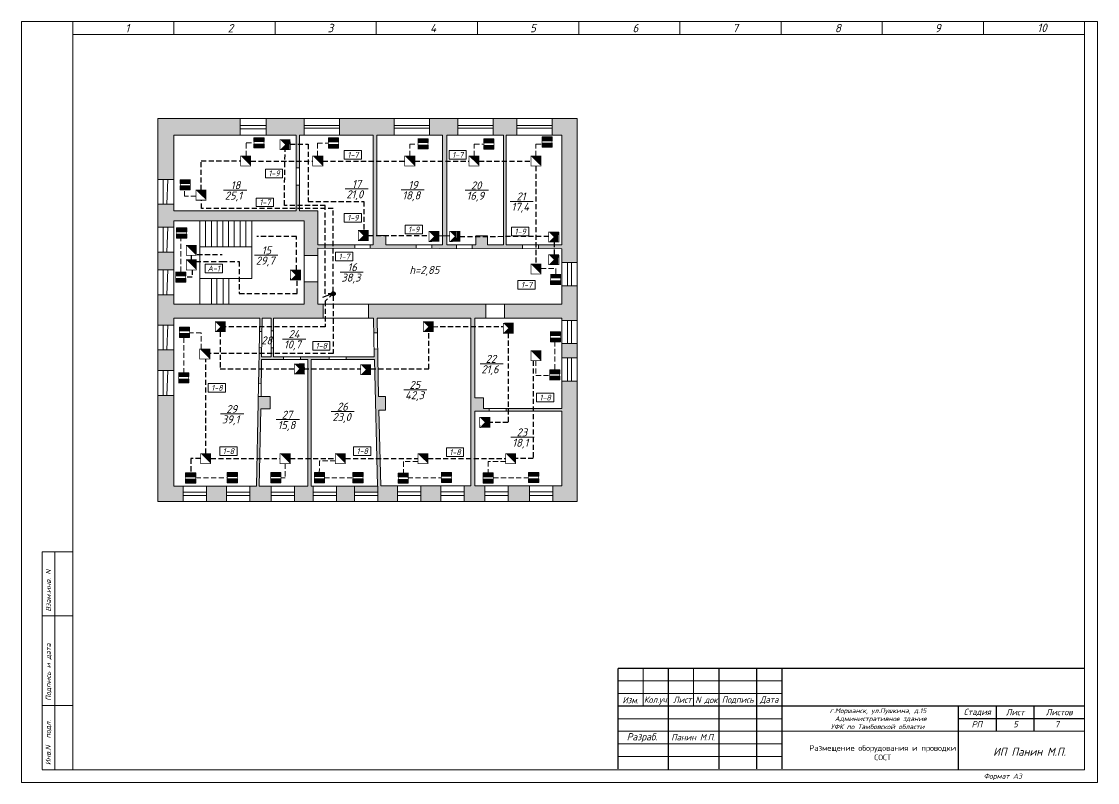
# Model space of a CAD drawing. Header units: inches. Extents: x 274 to 2125, y 393 to 1751.
# Drawn here: x 273.9 to 408.3, y 1162.3 to 1257.3 of the extents above; entities that cross this region are included whole.
import ezdxf

# ---------------------------------------------------------------- set-up
doc = ezdxf.new("R2010")
doc.units = ezdxf.units.IN
doc.header["$MEASUREMENT"] = 0
doc.linetypes.add('Caddy_Solid', pattern=[0])
doc.linetypes.add('HIDDEN2', pattern=[4.7625, 3.175, -1.5875])
doc.layers.get('0').transparency = 0.7
doc.layers.add('BLK_12_THHN', color=9, linetype='Continuous')
doc.layers.add('DESC', color=7, linetype='Continuous')
doc.styles.get("Standard").update_dxf_attribs({"font": 'GOST_Common Italic_0.ttf'})

# ---------------------------------------------------------------- blocks, each defined once
blk = doc.blocks.new('Объем')
at = {"const_width": 0.2}
blk.add_lwpolyline([(0, 0), (0, 3), (3, 3), (3, 0)], close=True, dxfattribs=at)
for points in [[(0.21, 2.94), (0.21, 0.09)], [(0.41, 2.94), (0.41, 0.09)], [(0.61, 2.94), (0.61, 0.09)], [(0.8, 2.94), (0.8, 0.09)], [(1.01, 2.94), (1.01, 0.09)], [(1.21, 2.94), (1.21, 0.09)], [(1.39, 1.52), (2.81, 2.97)], [(1.39, 2.94), (1.39, 0.09)], [(1.39, 1.48), (2.82, 0.03)], [(1.56, 2.93), (1.56, 1.76)], [(1.56, 0.09), (1.56, 1.25)], [(1.74, 0.06), (1.74, 1.05)], [(1.76, 2.94), (1.76, 1.94)], [(1.94, 2.95), (1.94, 2.15)], [(1.94, 0.06), (1.94, 0.87)], [(2.13, 2.93), (2.13, 2.33)], [(2.13, 0.05), (2.13, 0.66)], [(2.3, 2.93), (2.3, 2.52)], [(2.31, 0.06), (2.31, 0.48)], [(2.49, 2.94), (2.49, 2.7)], [(2.49, 0.07), (2.49, 0.29)]]:
    blk.add_lwpolyline(points, dxfattribs=at)
blk = doc.blocks.new('Звуковой')
blk.add_lwpolyline([(0.1, 2.9, 0, 4, 0), (1.5, 1.51, 4, 4, 0)], format="xyseb")
at = {"const_width": 0.2}
blk.add_lwpolyline([(0, 0), (0, 3), (3, 3), (3, 0)], close=True, dxfattribs=at)

msp = doc.modelspace()

# ---------------------------------------------------------------- hatches: boundary and pattern name
at = {"layer": 'BLK_12_THHN'}
h = msp.add_hatch(color=0, dxfattribs=at)
h.dxf.hatch_style = 1
h.paths.add_polyline_path([(312.54, 1223.23), (312.37, 1223.17), (312.39, 1223.09)])
h.paths.add_polyline_path([(312.34, 1223.25), (312.37, 1223.17), (312.54, 1223.23)])
h = msp.add_hatch(color=0, dxfattribs=at)
h.dxf.hatch_style = 1
h.paths.add_polyline_path([(313.03, 1223.3, 1), (312.53, 1223.3, 1)])
at = {"layer": 'DESC'}
h = msp.add_hatch(color=0, dxfattribs=at)
h.dxf.hatch_style = 1
h.paths.add_polyline_path([(301.18, 1245.17), (290.87, 1245.17), (290.87, 1237.58), (292.87, 1237.58), (292.87, 1243.11), (301.18, 1243.11)])
h.paths.add_polyline_path([(309.14, 1245.17), (304.42, 1245.17), (304.42, 1243.11), (308.15, 1243.11), (308.15, 1239.01), (308.56, 1239.01), (308.56, 1243.11), (309.14, 1243.11)])
h.paths.add_polyline_path([(320.39, 1245.17), (313.56, 1245.17), (313.56, 1243.11), (317.77, 1243.11), (317.77, 1229.4), (317.39, 1229.4), (317.39, 1228.98), (323.16, 1228.97), (323.16, 1229.4), (319.36, 1229.4), (319.36, 1230.57), (318.25, 1230.57), (318.25, 1243.11), (320.39, 1243.11)])
h.paths.add_polyline_path([(328.35, 1245.17), (324.81, 1245.17), (324.81, 1243.11), (326.44, 1243.11), (326.44, 1229.4), (325.1, 1229.4), (325.1, 1228.96), (328.19, 1228.96), (328.19, 1229.4), (326.97, 1229.4), (326.97, 1243.11), (328.35, 1243.11)])
h.paths.add_polyline_path([(335.71, 1245.17), (332.77, 1245.17), (332.77, 1243.11), (334.04, 1243.11), (334.04, 1229.4), (332.04, 1229.4), (332.04, 1230.54), (330.62, 1230.54), (330.62, 1229.4), (330.14, 1229.4), (330.14, 1228.95), (336.45, 1228.94), (336.45, 1229.4), (334.38, 1229.4), (334.38, 1243.11), (335.71, 1243.11)])
h.paths.add_polyline_path([(343.25, 1245.17), (340.12, 1245.17), (340.12, 1243.11), (341.33, 1243.11), (341.33, 1229.4), (338.42, 1229.4), (338.41, 1228.93), (341.33, 1228.93), (341.33, 1227.2), (343.25, 1227.2)])
h.paths.add_polyline_path([(343.25, 1224.3), (341.33, 1224.3), (341.33, 1222.02), (334.17, 1222.02), (334.17, 1220.24), (341.33, 1220.24), (341.33, 1219.98), (343.25, 1219.98)])
h.paths.add_polyline_path([(343.25, 1212.39), (341.33, 1212.39), (341.33, 1208.97), (334.4, 1208.97), (334.4, 1208.63), (341.33, 1208.63), (341.33, 1199.3), (340.23, 1199.3), (340.23, 1197.37), (343.25, 1197.37)])
h.paths.add_polyline_path([(337.32, 1199.3), (334.64, 1199.3), (334.64, 1197.37), (337.32, 1197.37)], flags=17)
h.paths.add_polyline_path([(331.72, 1199.3), (330.46, 1199.3), (330.46, 1208.63), (332.27, 1208.63), (332.27, 1208.97), (331.54, 1208.97), (331.54, 1210.31), (330.46, 1210.31), (330.46, 1220.24), (331.84, 1220.24), (331.84, 1222.02), (317.18, 1222.02), (317.18, 1220.24), (317.8, 1220.24), (317.85, 1218.41), (318.31, 1218.42), (318.28, 1220.24), (329.96, 1220.24), (329.96, 1199.3), (329.13, 1199.3), (329.13, 1197.37), (331.72, 1197.37)])
h.paths.add_polyline_path([(326.21, 1199.3), (323.75, 1199.3), (323.75, 1197.37), (326.21, 1197.37)], flags=17)
h.paths.add_polyline_path([(320.83, 1199.3), (318.72, 1199.3), (318.5, 1208.76), (319.31, 1208.76), (319.31, 1210.46), (318.46, 1210.46), (318.35, 1216.41), (317.89, 1216.4), (317.92, 1215.42), (314.4, 1215.42), (314.4, 1215.11), (317.96, 1215.11), (318.31, 1199.27), (315.44, 1199.27), (315.44, 1198.52), (318.36, 1198.52), (318.36, 1197.37), (320.83, 1197.37)])
h.paths.add_polyline_path([(315.44, 1199.27), (313.2, 1199.27), (313.2, 1197.37), (315.44, 1197.37)])
h.paths.add_polyline_path([(310.28, 1199.27), (310.03, 1199.27), (310.03, 1215.11), (312.26, 1215.11), (312.26, 1215.42), (308.71, 1215.42), (308.71, 1215.11), (309.62, 1215.11), (309.62, 1199.27), (307.94, 1199.27), (307.94, 1197.37), (310.28, 1197.37)])
h.paths.add_polyline_path([(305.03, 1199.27), (303.52, 1199.27), (303.74, 1208.94), (304.93, 1208.94), (304.93, 1210.46), (303.77, 1210.46), (303.41, 1210.46), (303.2, 1199.27), (302.36, 1199.27), (302.36, 1197.37), (305.03, 1197.37)])
h.paths.add_polyline_path([(299.44, 1199.27), (296.96, 1199.27), (296.96, 1197.37), (299.44, 1197.37)])
h.paths.add_polyline_path([(294.04, 1199.27), (292.87, 1199.27), (292.87, 1210.6), (290.87, 1210.6), (290.87, 1197.37), (294.04, 1197.37)])
h.paths.add_polyline_path([(292.87, 1216.28), (290.87, 1216.28), (290.87, 1213.71), (292.87, 1213.71)])
h.paths.add_polyline_path([(311.55, 1222.02), (310.85, 1222.02), (310.85, 1224.81), (309.17, 1224.81), (309.17, 1222.02), (292.87, 1222.02), (292.87, 1223.17), (290.87, 1223.17), (290.87, 1219.39), (292.87, 1219.39), (292.87, 1220.25), (303.6, 1220.25), (303.56, 1218.6), (303.88, 1218.6), (303.91, 1220.24), (305.04, 1220.24), (305.04, 1218.67), (305.32, 1218.67), (305.32, 1220.24), (311.55, 1220.24)])
h.paths.add_polyline_path([(292.87, 1228.51), (290.87, 1228.51), (290.87, 1226.28), (292.87, 1226.28)])
h.paths.add_polyline_path([(310.85, 1233.66), (308.56, 1233.66), (308.56, 1236.85), (308.15, 1236.85), (308.15, 1233.66), (292.87, 1233.66), (292.87, 1234.47), (290.87, 1234.47), (290.87, 1231.62), (292.87, 1231.62), (292.87, 1232.4), (309.17, 1232.4), (309.17, 1228.09), (310.85, 1228.09), (310.85, 1229), (315.48, 1228.99), (315.48, 1229.4), (310.85, 1229.4)])
at = {"layer": 'DESC', "lineweight": 15}
h = msp.add_hatch(color=0, dxfattribs=at)
h.dxf.hatch_style = 1
h.paths.add_polyline_path([(302.88, 1242), (302.88, 1241.53), (304.14, 1241.53), (304.14, 1242)])
h.paths.add_polyline_path([(304.14, 1242.32), (304.14, 1242.79), (302.88, 1242.79), (302.88, 1242.32)])
h = msp.add_hatch(color=0, dxfattribs=at)
h.dxf.hatch_style = 1
h.paths.add_polyline_path([(312.19, 1241.96), (312.19, 1241.5), (313.45, 1241.5), (313.45, 1241.96)])
h.paths.add_polyline_path([(313.45, 1242.29), (313.45, 1242.76), (312.19, 1242.76), (312.19, 1242.29)])
h = msp.add_hatch(color=0, dxfattribs=at)
h.dxf.hatch_style = 1
h.paths.add_polyline_path([(323.38, 1241.86), (323.38, 1241.4), (324.64, 1241.4), (324.64, 1241.86)])
h.paths.add_polyline_path([(324.64, 1242.19), (324.64, 1242.66), (323.38, 1242.66), (323.38, 1242.19)])
h = msp.add_hatch(color=0, dxfattribs=at)
h.dxf.hatch_style = 1
h.paths.add_polyline_path([(331.6, 1241.83), (331.6, 1241.37), (332.86, 1241.37), (332.86, 1241.83)])
h.paths.add_polyline_path([(332.86, 1242.16), (332.86, 1242.63), (331.6, 1242.63), (331.6, 1242.16)])
h = msp.add_hatch(color=0, dxfattribs=at)
h.dxf.hatch_style = 1
h.paths.add_polyline_path([(338.87, 1242.09), (338.87, 1241.62), (340.13, 1241.62), (340.13, 1242.09)])
h.paths.add_polyline_path([(340.13, 1242.42), (340.13, 1242.88), (338.87, 1242.88), (338.87, 1242.42)])
h = msp.add_hatch(color=0, dxfattribs=at)
h.dxf.hatch_style = 1
h.paths.add_polyline_path([(293.67, 1236.76), (293.67, 1236.29), (294.93, 1236.29), (294.93, 1236.76)])
h.paths.add_polyline_path([(294.93, 1237.09), (294.93, 1237.55), (293.67, 1237.55), (293.67, 1237.09)])
h = msp.add_hatch(color=0, dxfattribs=at)
h.dxf.hatch_style = 1
h.paths.add_polyline_path([(293.22, 1230.73), (293.22, 1230.26), (294.48, 1230.26), (294.48, 1230.73)])
h.paths.add_polyline_path([(294.48, 1231.05), (294.48, 1231.52), (293.22, 1231.52), (293.22, 1231.05)])
h = msp.add_hatch(color=0, dxfattribs=at)
h.dxf.hatch_style = 1
h.paths.add_polyline_path([(293.11, 1225.22), (293.11, 1224.75), (294.37, 1224.75), (294.37, 1225.22)])
h.paths.add_polyline_path([(294.37, 1225.54), (294.37, 1226.01), (293.11, 1226.01), (293.11, 1225.54)])
h = msp.add_hatch(color=0, dxfattribs=at)
h.dxf.hatch_style = 1
h.paths.add_polyline_path([(339.93, 1224.92), (339.93, 1224.45), (341.19, 1224.45), (341.19, 1224.92)])
h.paths.add_polyline_path([(341.19, 1225.24), (341.19, 1225.71), (339.93, 1225.71), (339.93, 1225.24)])
h = msp.add_hatch(color=0, dxfattribs=at)
h.dxf.hatch_style = 1
h.paths.add_polyline_path([(293.58, 1218.32), (293.58, 1217.85), (294.84, 1217.85), (294.84, 1218.32)])
h.paths.add_polyline_path([(294.84, 1218.65), (294.84, 1219.11), (293.58, 1219.11), (293.58, 1218.65)])
h = msp.add_hatch(color=0, dxfattribs=at)
h.dxf.hatch_style = 1
h.paths.add_polyline_path([(339.91, 1217.76), (339.91, 1217.3), (341.17, 1217.3), (341.17, 1217.76)])
h.paths.add_polyline_path([(341.17, 1218.09), (341.17, 1218.56), (339.91, 1218.56), (339.91, 1218.09)])
at = {"layer": 'DESC'}
h = msp.add_hatch(color=0, dxfattribs=at)
h.dxf.hatch_style = 1
h.paths.add_polyline_path([(306.59, 1215.42), (305.32, 1215.42), (305.32, 1216.56), (305.04, 1216.56), (305.04, 1215.42), (303.81, 1215.42), (303.83, 1216.56), (303.53, 1216.57), (303.44, 1212.12), (303.79, 1212.11), (303.81, 1215.11), (306.59, 1215.11)])
h = msp.add_hatch(color=0, dxfattribs=at)
h.dxf.hatch_style = 1
h.paths.add_polyline_path([(341.33, 1215.29), (343.25, 1215.29), (343.25, 1217.08), (341.33, 1217.08)])
at = {"layer": 'DESC', "lineweight": 15}
h = msp.add_hatch(color=0, dxfattribs=at)
h.dxf.hatch_style = 1
h.paths.add_polyline_path([(339.83, 1213), (339.83, 1212.53), (341.09, 1212.53), (341.09, 1213)])
h.paths.add_polyline_path([(341.09, 1213.32), (341.09, 1213.79), (339.83, 1213.79), (339.83, 1213.32)])
h = msp.add_hatch(color=0, dxfattribs=at)
h.dxf.hatch_style = 1
h.paths.add_polyline_path([(293.49, 1212.64), (293.49, 1212.17), (294.75, 1212.17), (294.75, 1212.64)])
h.paths.add_polyline_path([(294.75, 1212.96), (294.75, 1213.43), (293.49, 1213.43), (293.49, 1212.96)])
h = msp.add_hatch(color=0, dxfattribs=at)
h.dxf.hatch_style = 1
h.paths.add_polyline_path([(294.35, 1200.13), (294.35, 1199.66), (295.61, 1199.66), (295.61, 1200.13)])
h.paths.add_polyline_path([(295.61, 1200.45), (295.61, 1200.92), (294.35, 1200.92), (294.35, 1200.45)])
h = msp.add_hatch(color=0, dxfattribs=at)
h.dxf.hatch_style = 1
h.paths.add_polyline_path([(299.55, 1200.17), (299.55, 1199.7), (300.81, 1199.7), (300.81, 1200.17)])
h.paths.add_polyline_path([(300.81, 1200.49), (300.81, 1200.96), (299.55, 1200.96), (299.55, 1200.49)])
h = msp.add_hatch(color=0, dxfattribs=at)
h.dxf.hatch_style = 1
h.paths.add_polyline_path([(304.99, 1200.17), (304.99, 1199.7), (306.25, 1199.7), (306.25, 1200.17)])
h.paths.add_polyline_path([(306.25, 1200.49), (306.25, 1200.96), (304.99, 1200.96), (304.99, 1200.49)])
h = msp.add_hatch(color=0, dxfattribs=at)
h.dxf.hatch_style = 1
h.paths.add_polyline_path([(310.44, 1200.17), (310.44, 1199.7), (311.7, 1199.7), (311.7, 1200.17)])
h.paths.add_polyline_path([(311.7, 1200.49), (311.7, 1200.96), (310.44, 1200.96), (310.44, 1200.49)])
h = msp.add_hatch(color=0, dxfattribs=at)
h.dxf.hatch_style = 1
h.paths.add_polyline_path([(315.25, 1200.17), (315.25, 1199.7), (316.51, 1199.7), (316.51, 1200.17)])
h.paths.add_polyline_path([(316.51, 1200.49), (316.51, 1200.96), (315.25, 1200.96), (315.25, 1200.49)])
h = msp.add_hatch(color=0, dxfattribs=at)
h.dxf.hatch_style = 1
h.paths.add_polyline_path([(320.9, 1200.12), (320.9, 1199.65), (322.16, 1199.65), (322.16, 1200.12)])
h.paths.add_polyline_path([(322.16, 1200.44), (322.16, 1200.91), (320.9, 1200.91), (320.9, 1200.44)])
h = msp.add_hatch(color=0, dxfattribs=at)
h.dxf.hatch_style = 1
h.paths.add_polyline_path([(326.3, 1200.2), (326.3, 1199.73), (327.56, 1199.73), (327.56, 1200.2)])
h.paths.add_polyline_path([(327.56, 1200.52), (327.56, 1200.99), (326.3, 1200.99), (326.3, 1200.52)])
h = msp.add_hatch(color=0, dxfattribs=at)
h.dxf.hatch_style = 1
h.paths.add_polyline_path([(331.51, 1200.13), (331.51, 1199.66), (332.77, 1199.66), (332.77, 1200.13)])
h.paths.add_polyline_path([(332.77, 1200.45), (332.77, 1200.92), (331.51, 1200.92), (331.51, 1200.45)])
h = msp.add_hatch(color=0, dxfattribs=at)
h.dxf.hatch_style = 1
h.paths.add_polyline_path([(337.19, 1200.2), (337.19, 1199.73), (338.45, 1199.73), (338.45, 1200.2)])
h.paths.add_polyline_path([(338.45, 1200.52), (338.45, 1200.99), (337.19, 1200.99), (337.19, 1200.52)])

# ---------------------------------------------------------------- linework, layer by layer
at = {"layer": 'BLK_12_THHN', "color": 0, "lineweight": 15}
for p, q in [((290.87, 1245.17), (343.25, 1245.17)), ((290.87, 1197.37), (290.87, 1245.17)), ((301.18, 1245.17), (301.18, 1243.11)), ((304.42, 1245.17), (304.42, 1243.11)), ((309.14, 1245.17), (309.14, 1243.11)), ((313.56, 1245.17), (313.56, 1243.11)), ((320.39, 1245.17), (320.39, 1243.11)), ((324.81, 1245.17), (324.81, 1243.11)), ((328.35, 1245.17), (328.35, 1243.11)), ((332.77, 1245.17), (332.77, 1243.11)), ((335.71, 1245.17), (335.71, 1243.11)), ((340.12, 1245.17), (340.12, 1243.11)), ((343.25, 1245.17), (343.25, 1197.37)), ((301.18, 1244.31), (304.42, 1244.31)), ((301.18, 1243.91), (304.42, 1243.91)), ((309.14, 1244.32), (313.56, 1244.32)), ((309.14, 1243.98), (313.56, 1243.98)), ((320.39, 1244.32), (324.81, 1244.32)), ((320.39, 1243.98), (324.81, 1243.98)), ((328.35, 1244.32), (332.77, 1244.32)), ((328.35, 1243.98), (332.77, 1243.98)), ((335.71, 1244.32), (340.12, 1244.32)), ((335.71, 1243.98), (340.12, 1243.98)), ((292.87, 1243.11), (308.15, 1243.11)), ((292.87, 1233.66), (292.87, 1243.11)), ((308.15, 1243.11), (308.15, 1233.66)), ((308.56, 1243.11), (308.56, 1233.66)), ((317.77, 1243.11), (308.56, 1243.11)), ((317.77, 1229.4), (317.77, 1243.11)), ((318.25, 1243.11), (318.25, 1230.57)), ((326.44, 1243.11), (318.25, 1243.11)), ((326.44, 1229.4), (326.44, 1243.11)), ((326.97, 1243.11), (326.97, 1229.4)), ((334.04, 1243.11), (326.97, 1243.11)), ((334.04, 1229.4), (334.04, 1243.11)), ((334.38, 1243.11), (334.38, 1229.4)), ((341.33, 1243.11), (334.38, 1243.11)), ((341.33, 1229.4), (341.33, 1243.11)), ((308.15, 1239.01), (308.56, 1239.01)), ((290.87, 1237.58), (292.87, 1237.58)), ((291.53, 1237.58), (291.53, 1234.47)), ((292.11, 1237.58), (292.01, 1234.47)), ((308.15, 1236.85), (308.56, 1236.85)), ((290.87, 1234.47), (292.87, 1234.47)), ((308.15, 1233.66), (292.87, 1233.66)), ((308.56, 1233.66), (310.85, 1233.66)), ((310.85, 1233.66), (310.85, 1229.4)), ((290.87, 1231.62), (292.87, 1231.62)), ((291.53, 1231.62), (291.53, 1228.51)), ((292.11, 1231.62), (292.01, 1228.51)), ((292.87, 1232.4), (309.17, 1232.4)), ((292.87, 1222.02), (292.87, 1232.4)), ((296.12, 1232.4), (296.12, 1222.02)), ((296.85, 1232.4), (296.85, 1229.17)), ((297.59, 1232.4), (297.59, 1229.17)), ((298.3, 1232.4), (298.3, 1229.17)), ((299.01, 1232.4), (299.01, 1229.17)), ((299.72, 1232.4), (299.72, 1229.17)), ((300.43, 1232.4), (300.43, 1229.17)), ((301.16, 1232.4), (301.16, 1229.17)), ((301.85, 1232.4), (301.85, 1229.17)), ((302.64, 1232.4), (302.64, 1225.22)), ((309.17, 1232.4), (309.17, 1222.02)), ((318.25, 1230.57), (319.36, 1230.57)), ((319.36, 1230.57), (319.36, 1229.4)), ((330.62, 1229.4), (330.62, 1230.54)), ((330.62, 1230.54), (332.04, 1230.54)), ((332.04, 1230.54), (332.04, 1229.4)), ((290.87, 1228.51), (292.87, 1228.51)), ((296.12, 1229.17), (302.64, 1229.17)), ((310.85, 1229.4), (317.77, 1229.4)), ((310.85, 1229), (310.85, 1222.02)), ((341.33, 1228.93), (310.85, 1229)), ((315.48, 1229.4), (315.48, 1228.99)), ((317.39, 1229.4), (317.39, 1228.98)), ((319.36, 1229.4), (326.44, 1229.4)), ((323.16, 1229.4), (323.16, 1228.97)), ((325.1, 1229.4), (325.1, 1228.96)), ((326.97, 1229.4), (330.62, 1229.4)), ((328.19, 1229.4), (328.19, 1228.96)), ((330.14, 1229.4), (330.14, 1228.95)), ((332.04, 1229.4), (334.04, 1229.4)), ((334.38, 1229.4), (341.33, 1229.4)), ((336.45, 1229.4), (336.45, 1228.94)), ((338.42, 1229.4), (338.41, 1228.93)), ((341.33, 1222.02), (341.33, 1228.93)), ((309.17, 1228.09), (310.85, 1228.09)), ((341.33, 1227.2), (343.25, 1227.2)), ((342.04, 1227.2), (342.04, 1224.3)), ((342.55, 1227.2), (342.55, 1224.3)), ((290.87, 1226.28), (292.87, 1226.28)), ((291.53, 1226.28), (291.53, 1223.17)), ((292.11, 1226.28), (292.01, 1223.17)), ((302.64, 1225.22), (296.12, 1225.22)), ((297.59, 1225.22), (297.59, 1222.02)), ((298.26, 1225.22), (298.26, 1222.02)), ((299.02, 1225.22), (299.02, 1222.02)), ((299.73, 1225.22), (299.73, 1222.02)), ((310.85, 1224.81), (309.17, 1224.81)), ((290.87, 1223.17), (292.87, 1223.17)), ((341.33, 1224.3), (343.25, 1224.3)), ((309.17, 1222.02), (292.87, 1222.02)), ((310.85, 1222.02), (341.33, 1222.02)), ((311.55, 1222.02), (311.55, 1220.24)), ((317.18, 1222.02), (317.18, 1220.24)), ((331.84, 1222.02), (331.84, 1220.24)), ((334.17, 1222.02), (334.17, 1220.24)), ((290.87, 1219.39), (292.87, 1219.39)), ((291.53, 1219.39), (291.53, 1216.28)), ((292.11, 1219.39), (292.01, 1216.28)), ((303.6, 1220.25), (292.87, 1220.25)), ((292.87, 1220.25), (292.87, 1199.27)), ((303.2, 1199.27), (303.6, 1220.25)), ((303.81, 1215.42), (303.91, 1220.24)), ((303.91, 1220.24), (305.04, 1220.24)), ((305.04, 1220.24), (305.04, 1215.42)), ((305.32, 1220.24), (305.32, 1215.42)), ((317.8, 1220.24), (305.32, 1220.24)), ((317.92, 1215.42), (317.8, 1220.24)), ((318.28, 1220.24), (329.96, 1220.24)), ((318.46, 1210.46), (318.28, 1220.24)), ((329.96, 1220.24), (329.96, 1199.3)), ((330.46, 1220.24), (341.33, 1220.24)), ((330.46, 1210.31), (330.46, 1220.24)), ((341.33, 1220.24), (341.33, 1208.97)), ((341.33, 1219.98), (343.25, 1219.98)), ((342.04, 1219.98), (342.04, 1217.08)), ((342.55, 1219.98), (342.55, 1217.08)), ((303.56, 1218.6), (303.88, 1218.6)), ((305.04, 1218.67), (305.32, 1218.67)), ((317.85, 1218.41), (318.31, 1218.42)), ((303.53, 1216.57), (303.83, 1216.56)), ((305.04, 1216.56), (305.32, 1216.56)), ((317.89, 1216.4), (318.35, 1216.41)), ((341.33, 1217.08), (343.25, 1217.08)), ((290.87, 1216.28), (292.87, 1216.28)), ((303.77, 1210.46), (303.81, 1215.11)), ((305.04, 1215.42), (303.81, 1215.42)), ((303.81, 1215.11), (309.62, 1215.11)), ((305.32, 1215.42), (317.92, 1215.42)), ((306.59, 1215.42), (306.59, 1215.11)), ((308.71, 1215.42), (308.71, 1215.11)), ((309.62, 1215.11), (309.62, 1199.27)), ((310.03, 1215.11), (310.03, 1199.27)), ((317.96, 1215.11), (310.03, 1215.11)), ((312.26, 1215.42), (312.26, 1215.11)), ((314.4, 1215.42), (314.4, 1215.11)), ((318.31, 1199.27), (317.96, 1215.11)), ((341.33, 1215.29), (343.25, 1215.29)), ((342.04, 1215.29), (342.04, 1212.39)), ((342.55, 1215.29), (342.55, 1212.39)), ((290.87, 1213.71), (292.87, 1213.71)), ((291.53, 1213.71), (291.53, 1210.6)), ((292.11, 1213.71), (292.01, 1210.6)), ((341.33, 1212.39), (343.25, 1212.39)), ((303.77, 1212.11), (303.44, 1212.12)), ((290.87, 1210.6), (292.87, 1210.6)), ((303.77, 1210.46), (303.41, 1210.46)), ((304.93, 1210.46), (303.77, 1210.46)), ((304.93, 1208.94), (304.93, 1210.46)), ((319.31, 1210.46), (318.46, 1210.46)), ((319.31, 1208.76), (319.31, 1210.46)), ((331.54, 1210.31), (330.46, 1210.31)), ((331.54, 1208.97), (331.54, 1210.31)), ((303.52, 1199.27), (303.74, 1208.94)), ((303.74, 1208.94), (304.93, 1208.94)), ((318.72, 1199.3), (318.5, 1208.76)), ((318.5, 1208.76), (319.31, 1208.76)), ((330.46, 1208.63), (341.33, 1208.63)), ((330.46, 1199.3), (330.46, 1208.63)), ((341.33, 1208.97), (331.54, 1208.97)), ((332.27, 1208.97), (332.27, 1208.63)), ((334.4, 1208.97), (334.4, 1208.63)), ((341.33, 1208.63), (341.33, 1199.3)), ((292.87, 1199.27), (303.2, 1199.27)), ((294.04, 1199.27), (294.04, 1197.37)), ((296.96, 1199.27), (296.96, 1197.37)), ((299.44, 1199.27), (299.44, 1197.37)), ((302.36, 1199.27), (302.36, 1197.37)), ((309.62, 1199.27), (303.52, 1199.27)), ((305.03, 1199.27), (305.03, 1197.37)), ((307.94, 1199.27), (307.94, 1197.37)), ((310.03, 1199.27), (318.31, 1199.27)), ((310.28, 1199.27), (310.28, 1197.37)), ((313.2, 1199.27), (313.2, 1197.37)), ((315.44, 1199.27), (315.44, 1197.37)), ((318.36, 1199.27), (318.36, 1197.37)), ((329.96, 1199.3), (318.72, 1199.3)), ((320.83, 1199.3), (320.83, 1197.4)), ((323.75, 1199.3), (323.75, 1197.37)), ((326.21, 1199.3), (326.21, 1197.37)), ((329.13, 1199.3), (329.13, 1197.4)), ((341.33, 1199.3), (330.46, 1199.3)), ((331.72, 1199.3), (331.72, 1197.4)), ((334.64, 1199.3), (334.64, 1197.37)), ((337.32, 1199.3), (337.32, 1197.37)), ((340.23, 1199.3), (340.23, 1197.4)), ((294.04, 1198.52), (296.96, 1198.52)), ((294.04, 1198.09), (296.96, 1198.09)), ((299.44, 1198.52), (302.36, 1198.52)), ((299.44, 1198.09), (302.36, 1198.09)), ((305.03, 1198.52), (307.94, 1198.52)), ((305.03, 1198.09), (307.94, 1198.09)), ((310.28, 1198.52), (313.2, 1198.52)), ((310.28, 1198.09), (313.2, 1198.09)), ((315.44, 1198.52), (318.36, 1198.52)), ((315.44, 1198.09), (318.36, 1198.09)), ((320.83, 1198.55), (323.75, 1198.55)), ((320.83, 1198.12), (323.75, 1198.12)), ((326.21, 1198.55), (329.13, 1198.55)), ((326.21, 1198.12), (329.13, 1198.12)), ((331.72, 1198.55), (334.64, 1198.55)), ((331.72, 1198.12), (334.64, 1198.12)), ((337.32, 1198.55), (340.23, 1198.55)), ((337.32, 1198.12), (340.23, 1198.12)), ((343.25, 1197.37), (290.87, 1197.37))]:
    msp.add_line(p, q, dxfattribs=at)
at = {"layer": 'BLK_12_THHN', "color": 0, "linetype": 'HIDDEN2', "ltscale": 0.2}
for p, q in [((307.41, 1241.98), (309.65, 1241.98)), ((309.65, 1241.98), (309.65, 1234.83)), ((306.68, 1234.34), (306.78, 1241.3)), ((296.28, 1236.25), (296.28, 1239.9)), ((296.28, 1239.9), (301.23, 1239.9)), ((302.49, 1239.88), (310.23, 1239.88)), ((311.49, 1239.88), (321.73, 1239.88)), ((322.99, 1239.88), (329.74, 1239.88)), ((331, 1239.88), (337.48, 1239.88)), ((338.11, 1239.25), (338.11, 1227.02)), ((296.35, 1233.94), (296.35, 1234.99)), ((312.78, 1233.94), (296.35, 1233.94)), ((311.8, 1234.34), (306.68, 1234.34)), ((309.65, 1234.83), (316.6, 1234.83)), ((311.8, 1223.3), (311.8, 1234.34)), ((312.78, 1223.55), (312.78, 1233.94)), ((316.6, 1234.83), (316.61, 1231.21)), ((308.2, 1230.47), (303.24, 1230.47)), ((308.2, 1226.25), (308.2, 1230.47)), ((317.18, 1230.58), (324.75, 1230.57)), ((328.6, 1230.46), (339.71, 1230.49)), ((340.38, 1229.77), (340.38, 1228.16)), ((295.62, 1227.34), (298.91, 1227.34)), ((295.81, 1228.22), (298.91, 1228.22)), ((298.91, 1227.34), (301.05, 1227.34)), ((301.05, 1227.34), (301.05, 1223.34)), ((295.18, 1226.28), (295.18, 1225.38)), ((295.18, 1225.38), (294.37, 1225.38)), ((308.29, 1223.34), (308.29, 1225.02)), ((301.05, 1223.34), (308.29, 1223.34)), ((312.78, 1223.3), (311.8, 1223.3)), ((312.78, 1223.3), (311.8, 1222.39)), ((312.78, 1223.05), (312.78, 1215.82)), ((311.8, 1222.39), (311.8, 1219.18)), ((311.8, 1219.18), (299.31, 1219.16)), ((325.21, 1219.19), (334.02, 1219.21)), ((298.68, 1218.55), (298.68, 1213.91)), ((324.72, 1213.92), (324.71, 1218.55)), ((334.62, 1218.4), (334.62, 1207.23)), ((296.86, 1203.34), (296.86, 1215.14)), ((312.78, 1215.82), (297.38, 1215.82)), ((298.68, 1213.91), (307.94, 1213.91)), ((309.11, 1213.92), (316.22, 1213.93)), ((317.48, 1213.92), (324.72, 1213.92)), ((337.78, 1214.93), (337.78, 1202.71)), ((334.62, 1207.23), (332.36, 1207.23)), ((296.23, 1202.71), (294.98, 1202.71)), ((294.98, 1202.71), (294.98, 1200.92)), ((297.49, 1202.71), (306.15, 1202.71)), ((307.41, 1202.71), (313.05, 1202.71)), ((314.31, 1202.71), (323.36, 1202.71)), ((324.62, 1202.71), (334.33, 1202.71)), ((337.78, 1202.71), (335.59, 1202.71))]:
    msp.add_line(p, q, dxfattribs=at)
at = {"layer": 'BLK_12_THHN', "color": 0}
for p, q in [((295.05, 1228.09), (295.05, 1227.54)), ((312.54, 1223.23), (311.43, 1222.85)), ((312.54, 1223.23), (312.34, 1223.25)), ((312.39, 1223.09), (312.34, 1223.25)), ((312.54, 1223.23), (312.39, 1223.09))]:
    msp.add_line(p, q, dxfattribs=at)
msp.add_circle((312.78, 1223.3), 0.249, dxfattribs=at)
at = {"layer": 'DESC', "linetype": 'Caddy_Solid', "lineweight": 15}
for p, q in [((280.25, 1255.7), (280.25, 1257.3)), ((292.89, 1255.7), (292.89, 1257.3)), ((305.53, 1255.7), (305.53, 1257.3)), ((318.17, 1255.7), (318.17, 1257.3)), ((330.81, 1255.7), (330.81, 1257.3)), ((343.45, 1255.7), (343.45, 1257.3)), ((356.09, 1255.7), (356.09, 1257.3)), ((368.73, 1255.7), (368.73, 1257.3)), ((381.37, 1255.7), (381.37, 1257.3)), ((394.01, 1255.7), (394.01, 1257.3)), ((406.65, 1255.7), (406.65, 1257.3)), ((280.25, 1255.68), (406.65, 1255.68)), ((280.25, 1255.68), (280.25, 1163.86)), ((406.65, 1255.68), (406.65, 1163.86)), ((276.41, 1163.88), (276.41, 1191.08)), ((276.41, 1191.08), (280.25, 1191.08)), ((278.01, 1191.08), (278.01, 1163.88)), ((276.41, 1183.06), (280.25, 1183.06)), ((276.41, 1171.88), (280.25, 1171.88)), ((406.65, 1163.86), (276.41, 1163.86))]:
    msp.add_line(p, q, dxfattribs=at)
at = {"layer": 'DESC', "color": 0, "linetype": 'HIDDEN2', "lineweight": 15, "ltscale": 0.2}
for p, q in [((301.93, 1240.51), (301.93, 1242.14)), ((301.93, 1242.14), (302.82, 1242.14)), ((310.81, 1240.51), (310.81, 1242.12)), ((310.81, 1242.12), (312.12, 1242.12)), ((322.35, 1240.51), (322.35, 1242)), ((322.35, 1242), (323.32, 1242)), ((330.41, 1240.51), (330.41, 1241.97)), ((330.41, 1241.97), (331.54, 1241.97)), ((338.11, 1240.51), (338.11, 1241.97)), ((338.11, 1241.97), (339.25, 1241.97)), ((294.23, 1235.48), (294.23, 1236.23)), ((295.65, 1235.48), (294.23, 1235.48)), ((293.75, 1226.06), (293.75, 1230.21)), ((338.74, 1226.44), (340.59, 1226.44)), ((340.59, 1226.44), (340.59, 1225.75)), ((294.11, 1217.82), (294.11, 1213.45)), ((296.29, 1218.43), (294.82, 1218.43)), ((296.29, 1216.4), (296.29, 1218.43)), ((340.47, 1213.87), (340.47, 1217.27)), ((338.11, 1214.93), (338.11, 1213.1)), ((338.11, 1213.1), (339.84, 1213.1)), ((306.77, 1202.08), (306.77, 1200.33)), ((311.06, 1202.44), (311.05, 1200.95)), ((313.05, 1202.44), (311.06, 1202.44)), ((323.36, 1202.33), (321.56, 1202.33)), ((321.56, 1202.33), (321.56, 1200.95)), ((334.33, 1202.35), (332.15, 1202.35)), ((332.15, 1202.35), (332.15, 1200.95)), ((295.63, 1200.33), (299.55, 1200.33)), ((306.77, 1200.33), (306.27, 1200.33)), ((311.67, 1200.32), (315.27, 1200.32)), ((322.11, 1200.32), (326.25, 1200.32)), ((332.79, 1200.32), (337.11, 1200.32))]:
    msp.add_line(p, q, dxfattribs=at)
at = {"layer": 'DESC', "color": 0, "lineweight": 15}
for p, q in [((299.09, 1236.24), (301.98, 1236.24)), ((314.26, 1236.4), (317.15, 1236.4)), ((321.26, 1236.27), (324.15, 1236.27)), ((329.28, 1236.22), (332.17, 1236.22)), ((334.89, 1234.84), (337.78, 1234.84)), ((326.01, 1230.55), (327.34, 1230.55)), ((302.96, 1228.12), (305.85, 1228.12)), ((313.64, 1226), (316.53, 1226)), ((306.47, 1217.65), (309.36, 1217.65)), ((331.13, 1214.55), (334.02, 1214.55)), ((321.6, 1211.31), (324.49, 1211.31)), ((298.72, 1208.29), (301.61, 1208.29)), ((312.53, 1208.58), (315.42, 1208.58)), ((305.68, 1207.58), (308.57, 1207.58)), ((334.99, 1205.37), (337.88, 1205.37))]:
    msp.add_line(p, q, dxfattribs=at)
at = {"layer": 'DESC', "color": 7, "lineweight": 15}
for p, q in [((351.51, 1176.53), (351.51, 1171.8)), ((357.81, 1176.53), (357.81, 1171.8)), ((348.36, 1174.95), (368.83, 1174.95)), ((348.36, 1173.38), (368.83, 1173.38)), ((348.36, 1170.23), (368.83, 1170.23)), ((348.36, 1168.65), (368.83, 1168.65)), ((368.83, 1168.65), (406.63, 1168.65)), ((348.36, 1167.08), (368.83, 1167.08)), ((348.36, 1165.5), (368.83, 1165.5))]:
    msp.add_line(p, q, dxfattribs=at)
at = {"layer": 'DESC', "lineweight": 15}
msp.add_lwpolyline([(273.85, 1162.26), (408.25, 1162.26), (408.25, 1257.3), (273.85, 1257.3)], close=True, dxfattribs=at)
at = {"layer": 'DESC', "color": 0, "lineweight": 15, "const_width": 0.084}
for points in [[(302.88, 1242.79), (304.14, 1242.79), (304.14, 1241.53), (302.88, 1241.53), (302.88, 1242.79)], [(312.19, 1242.76), (313.45, 1242.76), (313.45, 1241.5), (312.19, 1241.5), (312.19, 1242.76)], [(323.38, 1242.66), (324.64, 1242.66), (324.64, 1241.4), (323.38, 1241.4), (323.38, 1242.66)], [(331.6, 1242.63), (332.86, 1242.63), (332.86, 1241.37), (331.6, 1241.37), (331.6, 1242.63)], [(338.87, 1242.88), (340.13, 1242.88), (340.13, 1241.62), (338.87, 1241.62), (338.87, 1242.88)], [(293.67, 1237.55), (294.93, 1237.55), (294.93, 1236.29), (293.67, 1236.29), (293.67, 1237.55)], [(293.22, 1231.52), (294.48, 1231.52), (294.48, 1230.26), (293.22, 1230.26), (293.22, 1231.52)], [(293.11, 1226.01), (294.37, 1226.01), (294.37, 1224.75), (293.11, 1224.75), (293.11, 1226.01)], [(339.93, 1225.71), (341.19, 1225.71), (341.19, 1224.45), (339.93, 1224.45), (339.93, 1225.71)], [(293.58, 1219.11), (294.84, 1219.11), (294.84, 1217.85), (293.58, 1217.85), (293.58, 1219.11)], [(339.91, 1218.56), (341.17, 1218.56), (341.17, 1217.3), (339.91, 1217.3), (339.91, 1218.56)], [(339.83, 1213.79), (341.09, 1213.79), (341.09, 1212.53), (339.83, 1212.53), (339.83, 1213.79)], [(293.49, 1213.43), (294.75, 1213.43), (294.75, 1212.17), (293.49, 1212.17), (293.49, 1213.43)], [(294.35, 1200.92), (295.61, 1200.92), (295.61, 1199.66), (294.35, 1199.66), (294.35, 1200.92)], [(299.55, 1200.96), (300.81, 1200.96), (300.81, 1199.7), (299.55, 1199.7), (299.55, 1200.96)], [(304.99, 1200.96), (306.25, 1200.96), (306.25, 1199.7), (304.99, 1199.7), (304.99, 1200.96)], [(310.44, 1200.96), (311.7, 1200.96), (311.7, 1199.7), (310.44, 1199.7), (310.44, 1200.96)], [(315.25, 1200.96), (316.51, 1200.96), (316.51, 1199.7), (315.25, 1199.7), (315.25, 1200.96)], [(320.9, 1200.91), (322.16, 1200.91), (322.16, 1199.65), (320.9, 1199.65), (320.9, 1200.91)], [(326.3, 1200.99), (327.56, 1200.99), (327.56, 1199.73), (326.3, 1199.73), (326.3, 1200.99)], [(331.51, 1200.92), (332.77, 1200.92), (332.77, 1199.66), (331.51, 1199.66), (331.51, 1200.92)], [(337.19, 1200.99), (338.45, 1200.99), (338.45, 1199.73), (337.19, 1199.73), (337.19, 1200.99)]]:
    msp.add_lwpolyline(points, dxfattribs=at)
at = {"layer": 'DESC', "color": 0, "lineweight": 15}
for points in [[(302.88, 1242.79), (304.14, 1242.79), (304.14, 1242.32), (302.88, 1242.32)], [(304.14, 1241.53), (302.88, 1241.53), (302.88, 1242), (304.14, 1242)], [(312.19, 1242.76), (313.45, 1242.76), (313.45, 1242.29), (312.19, 1242.29)], [(313.45, 1241.5), (312.19, 1241.5), (312.19, 1241.96), (313.45, 1241.96)], [(323.38, 1242.66), (324.64, 1242.66), (324.64, 1242.19), (323.38, 1242.19)], [(324.64, 1241.4), (323.38, 1241.4), (323.38, 1241.86), (324.64, 1241.86)], [(331.6, 1242.63), (332.86, 1242.63), (332.86, 1242.16), (331.6, 1242.16)], [(338.87, 1242.88), (340.13, 1242.88), (340.13, 1242.42), (338.87, 1242.42)], [(340.13, 1241.62), (338.87, 1241.62), (338.87, 1242.09), (340.13, 1242.09)], [(332.86, 1241.37), (331.6, 1241.37), (331.6, 1241.83), (332.86, 1241.83)], [(293.67, 1237.55), (294.93, 1237.55), (294.93, 1237.09), (293.67, 1237.09)], [(294.93, 1236.29), (293.67, 1236.29), (293.67, 1236.76), (294.93, 1236.76)], [(293.22, 1231.52), (294.48, 1231.52), (294.48, 1231.05), (293.22, 1231.05)], [(294.48, 1230.26), (293.22, 1230.26), (293.22, 1230.73), (294.48, 1230.73)], [(293.11, 1226.01), (294.37, 1226.01), (294.37, 1225.54), (293.11, 1225.54)], [(294.37, 1224.75), (293.11, 1224.75), (293.11, 1225.22), (294.37, 1225.22)], [(341.19, 1224.45), (339.93, 1224.45), (339.93, 1224.92), (341.19, 1224.92)], [(293.58, 1219.11), (294.84, 1219.11), (294.84, 1218.65), (293.58, 1218.65)], [(294.84, 1217.85), (293.58, 1217.85), (293.58, 1218.32), (294.84, 1218.32)], [(339.91, 1218.56), (341.17, 1218.56), (341.17, 1218.09), (339.91, 1218.09)], [(341.17, 1217.3), (339.91, 1217.3), (339.91, 1217.76), (341.17, 1217.76)], [(339.83, 1213.79), (341.09, 1213.79), (341.09, 1213.32), (339.83, 1213.32)], [(293.49, 1213.43), (294.75, 1213.43), (294.75, 1212.96), (293.49, 1212.96)], [(294.75, 1212.17), (293.49, 1212.17), (293.49, 1212.64), (294.75, 1212.64)], [(341.09, 1212.53), (339.83, 1212.53), (339.83, 1213), (341.09, 1213)], [(294.35, 1200.92), (295.61, 1200.92), (295.61, 1200.45), (294.35, 1200.45)], [(299.55, 1200.96), (300.81, 1200.96), (300.81, 1200.49), (299.55, 1200.49)], [(304.99, 1200.96), (306.25, 1200.96), (306.25, 1200.49), (304.99, 1200.49)], [(310.44, 1200.96), (311.7, 1200.96), (311.7, 1200.49), (310.44, 1200.49)], [(315.25, 1200.96), (316.51, 1200.96), (316.51, 1200.49), (315.25, 1200.49)], [(320.9, 1200.91), (322.16, 1200.91), (322.16, 1200.44), (320.9, 1200.44)], [(326.3, 1200.99), (327.56, 1200.99), (327.56, 1200.52), (326.3, 1200.52)], [(327.56, 1199.73), (326.3, 1199.73), (326.3, 1200.2), (327.56, 1200.2)], [(331.51, 1200.92), (332.77, 1200.92), (332.77, 1200.45), (331.51, 1200.45)], [(337.19, 1200.99), (338.45, 1200.99), (338.45, 1200.52), (337.19, 1200.52)], [(338.45, 1199.73), (337.19, 1199.73), (337.19, 1200.2), (338.45, 1200.2)], [(295.61, 1199.66), (294.35, 1199.66), (294.35, 1200.13), (295.61, 1200.13)], [(300.81, 1199.7), (299.55, 1199.7), (299.55, 1200.17), (300.81, 1200.17)], [(306.25, 1199.7), (304.99, 1199.7), (304.99, 1200.17), (306.25, 1200.17)], [(311.7, 1199.7), (310.44, 1199.7), (310.44, 1200.17), (311.7, 1200.17)], [(316.51, 1199.7), (315.25, 1199.7), (315.25, 1200.17), (316.51, 1200.17)], [(322.16, 1199.65), (320.9, 1199.65), (320.9, 1200.12), (322.16, 1200.12)], [(332.77, 1199.66), (331.51, 1199.66), (331.51, 1200.13), (332.77, 1200.13)]]:
    msp.add_lwpolyline(points, close=True, dxfattribs=at)
for points in [[(314.17, 1241.2), (316.33, 1241.2), (316.33, 1240.12), (314.17, 1240.12), (314.17, 1241.2)], [(327.25, 1241.18), (329.41, 1241.18), (329.41, 1240.1), (327.25, 1240.1), (327.25, 1241.18)], [(304.31, 1238.88), (306.47, 1238.88), (306.47, 1237.8), (304.31, 1237.8), (304.31, 1238.88)], [(303.17, 1235.26), (305.33, 1235.26), (305.33, 1234.18), (303.17, 1234.18), (303.17, 1235.26)], [(314.16, 1233.33), (316.32, 1233.33), (316.32, 1232.25), (314.16, 1232.25), (314.16, 1233.33)], [(321.76, 1231.87), (323.92, 1231.87), (323.92, 1230.79), (321.76, 1230.79), (321.76, 1231.87)], [(335.06, 1231.61), (337.22, 1231.61), (337.22, 1230.53), (335.06, 1230.53), (335.06, 1231.61)], [(313.07, 1228.48), (315.23, 1228.48), (315.23, 1227.4), (313.07, 1227.4), (313.07, 1228.48)], [(296.78, 1227), (298.94, 1227), (298.94, 1225.92), (296.78, 1225.92), (296.78, 1227)], [(335.86, 1224.96), (338.02, 1224.96), (338.02, 1223.88), (335.86, 1223.88), (335.86, 1224.96)], [(310.22, 1217.35), (312.38, 1217.35), (312.38, 1216.27), (310.22, 1216.27), (310.22, 1217.35)], [(297.18, 1212.09), (299.34, 1212.09), (299.34, 1211.01), (297.18, 1211.01), (297.18, 1212.09)], [(338.18, 1210.87), (340.34, 1210.87), (340.34, 1209.79), (338.18, 1209.79), (338.18, 1210.87)], [(298.61, 1204.18), (300.77, 1204.18), (300.77, 1203.1), (298.61, 1203.1), (298.61, 1204.18)], [(315.33, 1204.18), (317.49, 1204.18), (317.49, 1203.1), (315.33, 1203.1), (315.33, 1204.18)], [(326.92, 1204.04), (329.08, 1204.04), (329.08, 1202.96), (326.92, 1202.96), (326.92, 1204.04)]]:
    msp.add_lwpolyline(points, dxfattribs=at)
at = {"layer": 'DESC', "color": 7, "lineweight": 15, "const_width": 0.158}
for points in [[(348.36, 1176.53), (348.36, 1163.93)], [(348.36, 1176.53), (406.63, 1176.53)], [(354.66, 1176.53), (354.66, 1163.86)], [(360.96, 1176.53), (360.96, 1163.93)], [(365.68, 1176.53), (365.68, 1163.93)], [(368.83, 1176.53), (368.83, 1163.93)], [(348.36, 1171.8), (406.63, 1171.8)], [(390.88, 1163.86), (390.88, 1171.8)], [(395.61, 1168.65), (395.61, 1171.8)], [(400.33, 1168.65), (400.33, 1171.8)], [(390.88, 1170.23), (406.63, 1170.23)]]:
    msp.add_lwpolyline(points, dxfattribs=at)

# ---------------------------------------------------------------- block references
at = {"layer": 'DESC', "color": 0}
for name, p, xscale, yscale, zscale, rotation in [('Объем', (307.41, 1241.3), -0.419976000000051, 0.419976000000006, 0.4199760000000001, 0.1201887995922668), ('Звуковой', (301.23, 1240.51), 0.4199975999999516, 0.4199975999999516, 0.4199975999999516, 270), ('Звуковой', (310.23, 1240.51), 0.4199975999999516, 0.4199975999999516, 0.4199975999999516, 270), ('Звуковой', (321.73, 1240.51), 0.4199975999999516, 0.4199975999999516, 0.4199975999999516, 270), ('Звуковой', (329.74, 1240.51), 0.4199975999999516, 0.4199975999999516, 0.4199975999999516, 270), ('Звуковой', (337.48, 1240.51), 0.4199975999999516, 0.4199975999999516, 0.4199975999999516, 270), ('Звуковой', (295.65, 1236.25), 0.4199975999999516, 0.4199975999999516, 0.4199975999999516, 270), ('Объем', (317.18, 1229.95), -0.419976000000051, 0.419976000000006, 0.4199760000000001, 0.1201887995922668), ('Объем', (326.01, 1229.83), -0.419976000000051, 0.419976000000006, 0.4199760000000001, 0.1201887995922668), ('Объем', (328.61, 1229.83), -0.419976000000051, 0.419976000000006, 0.4199760000000001, 0.1201887995922668), ('Звуковой', (294.42, 1229.35), 0.4199975999999516, 0.4199975999999516, 0.4199975999999516, 270), ('Объем', (340.97, 1229.77), -0.419976000000051, 0.419976000000006, 0.4199760000000001, 0.1201887995922668), ('Звуковой', (294.44, 1227.54), 0.4199975999999516, 0.4199975999999516, 0.4199975999999516, 270), ('Звуковой', (337.48, 1227.02), 0.4199975999999516, 0.4199975999999516, 0.4199975999999516, 270), ('Объем', (340.97, 1226.92), -0.419976000000051, 0.419976000000006, 0.4199760000000001, 0.1201887995922668), ('Объем', (308.71, 1225.02), -0.419976000000051, 0.419976000000006, 0.4199760000000001, 0.1201887995922668), ('Объем', (299.31, 1218.55), -0.419976000000051, 0.419976000000006, 0.4199760000000001, 0.1201887995922668), ('Объем', (325.3, 1218.55), -0.419976000000051, 0.419976000000006, 0.4199760000000001, 0.1201887995922668), ('Объем', (335.28, 1218.37), -0.419976000000051, 0.419976000000006, 0.4199760000000001, 0.1201887995922668), ('Звуковой', (296.12, 1216.4), 0.4199975999999516, 0.4199975999999516, 0.4199975999999516, 270), ('Звуковой', (337.48, 1216.19), 0.4199975999999516, 0.4199975999999516, 0.4199975999999516, 270), ('Объем', (309.2, 1213.29), -0.419976000000051, 0.419976000000006, 0.4199760000000001, 0.1201887995922668), ('Объем', (317.48, 1213.19), -0.419976000000051, 0.419976000000006, 0.4199760000000001, 0.1201887995922668), ('Объем', (332.36, 1206.6), -0.419976000000051, 0.419976000000006, 0.4199760000000001, 0.1201887995922668), ('Звуковой', (296.23, 1203.34), 0.4199975999999516, 0.4199975999999516, 0.4199975999999516, 270), ('Звуковой', (306.15, 1203.34), 0.4199975999999516, 0.4199975999999516, 0.4199975999999516, 270), ('Звуковой', (313.05, 1203.34), 0.4199975999999516, 0.4199975999999516, 0.4199975999999516, 270), ('Звуковой', (323.36, 1203.34), 0.4199975999999516, 0.4199975999999516, 0.4199975999999516, 270), ('Звуковой', (334.33, 1203.34), 0.4199975999999516, 0.4199975999999516, 0.4199975999999516, 270)]:
    msp.add_blockref(name, p, dxfattribs=dict(at, xscale=xscale, yscale=yscale, zscale=zscale, rotation=rotation))

# ---------------------------------------------------------------- texts
at = {"layer": 'DESC', "lineweight": 13}
for s, height, p in [('1', 1.05, (286.81, 1255.94)), ('2', 1.05, (299.61, 1255.94)), ('3', 1.05, (312.09, 1255.96)), ('4', 1.05, (324.89, 1255.96)), ('5', 1.05, (337.37, 1255.96)), ('6', 1.05, (350.17, 1255.96)), ('7', 1.05, (362.65, 1255.96)), ('8', 1.05, (375.45, 1255.96)), ('9', 1.05, (387.93, 1255.96)), ('10', 1.048, (400.73, 1255.99)), ('Формат А3', 0.629, (394.03, 1162.74))]:
    msp.add_text(s, height=height, dxfattribs=at).set_placement(p)
for s, p in [('Взам.инв. N', (277.52, 1183.61)), ('Подпись и дата', (277.52, 1172.46)), ('Инв.N  подл.', (277.49, 1164.44))]:
    msp.add_text(s, height=0.6288, rotation=90, dxfattribs=at).set_placement(p)
at = {"layer": 'DESC', "color": 7, "lineweight": 15}
for s, p in [('Кол.уч.', (351.6, 1172.21)), ('Лист', (355.25, 1172.2)), ('N док.', (358.02, 1172.19)), ('РП', (392.53, 1169.14)), ('5', (397.73, 1169.14)), ('7', (402.91, 1169.14))]:
    msp.add_text(s, height=0.787, dxfattribs=at).set_placement(p)
at = {"layer": 'DESC', "color": 0, "char_height": 0.72, "width": 2.16, "attachment_point": 5}
for s, insert in [('1-7', (315.25, 1240.66)), ('1-7', (328.33, 1240.64)), ('1-9', (305.39, 1238.34)), ('1-7', (304.25, 1234.72)), ('1-9', (315.24, 1232.79)), ('1-9', (322.84, 1231.33)), ('1-9', (336.14, 1231.07)), ('1-7', (314.15, 1227.94)), ('A-1', (297.86, 1226.46)), ('1-7', (336.94, 1224.42)), ('1-8', (311.3, 1216.81)), ('1-8', (298.26, 1211.55)), ('1-8', (339.26, 1210.33)), ('1-8', (299.69, 1203.64)), ('1-8', (316.41, 1203.64)), ('1-8', (328, 1203.5))]:
    msp.add_mtext(s, dxfattribs=dict(at, insert=insert))
at = {"layer": 'DESC', "color": 0, "lineweight": 15, "attachment_point": 1}
for s, width, insert, char_height in [('\\pi0.85383;18', 2.7501, (299.13, 1237.36), 1), ('\\pi0.83148;17', 2.7501, (314.3, 1237.51), 1), ('\\pi0.85459;19', 2.7501, (321.31, 1237.39), 1), ('\\pi0.67542;20', 2.7501, (329.32, 1237.33), 1), ('25,1', 2.7501, (299.25, 1236.06), 1), ('21,0', 2.7501, (314.42, 1236.22), 1), ('18,8', 2.7501, (321.42, 1236.09), 1), ('16,9', 2.7501, (329.44, 1236.04), 1), ('\\pi0.73868;21', 2.7501, (334.93, 1235.95), 1), ('17,4', 2.7501, (335.05, 1234.66), 1), ('\\pi0.85724;15', 2.7501, (303, 1229.23), 1), ('29,7', 2.7501, (303.12, 1227.94), 1), ('\\pi0.88337;16', 2.7501, (313.68, 1227.12), 1), ('38,3', 2.7501, (313.8, 1225.82), 1), ('\\pi0.70305;h=2,85', 5.372, (321.6, 1226.77), 1), ('\\pi0.65762;28', 2.7501, (303.14, 1217.98), 1), ('\\pi0.67693;24', 2.7501, (306.52, 1218.76), 1), ('10,7', 2.7501, (306.63, 1217.47), 1), ('\\pi0.65762;22', 2.7501, (331.17, 1215.67), 1), ('21,6', 2.7501, (331.29, 1214.37), 1), ('\\pi0.66103;25', 2.7501, (321.64, 1212.42), 1), ('42,3', 2.7501, (321.76, 1211.13), 1), ('\\pi0.68716;26', 2.7501, (312.57, 1209.7), 1), ('\\pi0.65837;29', 2.7501, (298.76, 1209.4), 1), ('\\pi0.63527;27', 2.7501, (305.72, 1208.69), 1), ('23,0', 2.7501, (312.69, 1208.4), 1), ('39,1', 2.7501, (298.88, 1208.11), 1), ('15,8', 2.7501, (305.84, 1207.4), 1), ('\\pi0.65799;23', 2.7501, (335.03, 1206.49), 1), ('18,1', 2.7501, (335.15, 1205.19), 1), ('\\pi24.15526;г.Моршанск, ул.Пушкина, д.15\\P\\pi24.36617; Административное здание \\P\\pi24.27003;УФК по Тамбовской области', 59.1919, (350.66, 1171.53), 0.6)]:
    msp.add_mtext_dynamic_manual_height_columns(s, width=width, gutter_width=1, heights=[0], dxfattribs=dict(at, insert=insert, char_height=char_height))
at = {"layer": 'DESC', "lineweight": 15, "char_height": 0.787, "attachment_point": 5}
for s, insert, width in [('Изм.', (349.92, 1172.54), 3.15), ('Подпись', (363.31, 1172.54), 4.725), ('Дата', (367.25, 1172.54), 3.15), ('Панин М.П.', (357.74, 1167.91), 6.3)]:
    msp.add_mtext(s, dxfattribs=dict(at, insert=insert, width=width))
at = {"layer": 'DESC', "color": 0, "lineweight": 15, "attachment_point": 5}
for s, insert, char_height, width in [('Стадия', (393.24, 1171.01), 0.787, 4.725), ('Лист', (397.97, 1171.05), 0.787, 5.67), ('Листов', (403.47, 1171.05), 0.787, 5.3325), ('Разраб.', (351.37, 1167.85), 0.9, 7.0924), ('{\\fGOST Common|b0|i0|c204|p34;Размещение оборудования и проводки\\PСОСТ}', (381.43, 1165.98), 0.7, 25.2)]:
    msp.add_mtext(s, dxfattribs=dict(at, insert=insert, char_height=char_height, width=width))
at = {"layer": 'DESC', "lineweight": 15, "insert": (390.41, 1166.6), "char_height": 1, "attachment_point": 1}
msp.add_mtext_dynamic_manual_height_columns('\\pi4.80835;ИП Панин М.П.', width=17.9743, gutter_width=1, heights=[1.74], dxfattribs=at)

doc.saveas('drawing.dxf')
